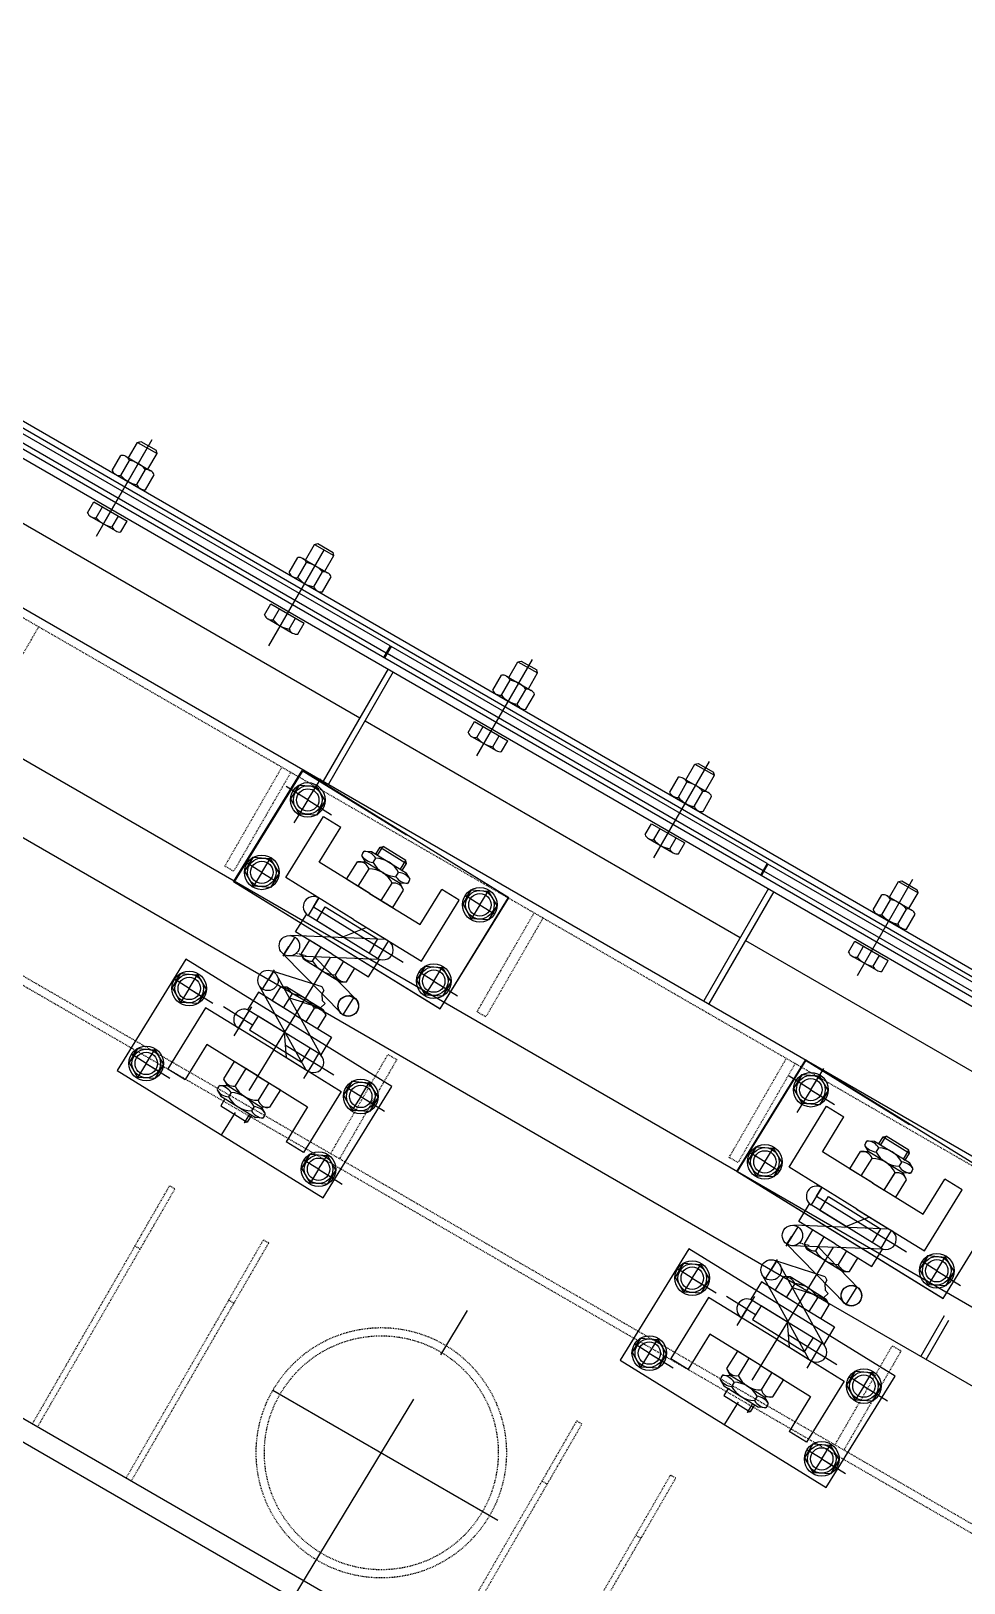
# Model space of a CAD drawing. Header units: millimetres. Extents: x 2827 to 6143, y 72 to 478.
# Drawn here: x 5815.2 to 5929.3, y 186.5 to 376.3 of the extents above; entities that cross this region are included whole.
import ezdxf

# ---------------------------------------------------------------- set-up
doc = ezdxf.new("R2010")
doc.units = ezdxf.units.MM
for name, pattern in [('ACAD_ISO02W100', [15, 12, -3]), ('CENTER', [50.8, 31.75, -6.35, 6.35, -6.35]), ('CENTER2', [28.575, 19.05, -3.175, 3.175, -3.175]), ('HIDDEN', [0.2, 0.1, -0.1])]:
    doc.linetypes.add(name, pattern=pattern)
for name, color, linetype, lineweight in [('中心线', 1, 'CENTER', 13), ('图层1', 1, 'CENTER2', 25), ('图层2', 160, 'Continuous', 25), ('尺寸线', 22, 'Continuous', 13), ('粗实线层', 7, 'Continuous', 35), ('虚线', 8, 'ACAD_ISO02W100', 13)]:
    doc.layers.add(name, color=color, linetype=linetype, lineweight=lineweight)

msp = doc.modelspace()

# ---------------------------------------------------------------- linework, layer by layer
at = {"color": 7, "linetype": 'Continuous', "lineweight": -3}
for p, q in [((6139.25, 140.77), (5731.6, 376.32)), ((6138.88, 140.12), (5731.23, 375.67)), ((5729.6, 372.86), (6137.38, 137.52)), ((5730.1, 373.73), (6137.88, 138.39)), ((6113.92, 132.73), (5721.66, 359.11)), ((5909.6, 222.54), (5709.53, 338.09)), ((5858.61, 300.25), (5812.61, 326.81)), ((5859.11, 301.12), (5813.11, 327.67)), ((5827.09, 324.11), (5828.19, 326.02)), ((5828.19, 326.02), (5828.6, 326.13)), ((5828.19, 326.02), (5830.58, 324.67)), ((5828.6, 326.13), (5830.47, 325.05)), ((5829.47, 322.74), (5830.58, 324.67)), ((5830.58, 324.67), (5830.47, 325.05)), ((5825.1, 322.59), (5826.15, 324.42)), ((5826.16, 321.97), (5827.21, 323.8)), ((5826.79, 324.29), (5829.8, 322.55)), ((5828.11, 320.85), (5829.16, 322.68)), ((5825.52, 322.1), (5828.54, 320.36)), ((5829.17, 320.23), (5830.23, 322.06)), ((5809.48, 318.82), (5855.38, 292.33)), ((5822.08, 317.41), (5822.86, 318.75)), ((5822.86, 318.75), (5826.93, 316.39)), ((5823.15, 316.8), (5823.92, 318.13)), ((5825.1, 315.67), (5825.87, 317.01)), ((5822.51, 316.92), (5825.53, 315.19)), ((5826.16, 315.06), (5826.93, 316.39)), ((5848.73, 311.62), (5849.83, 313.53)), ((5849.83, 313.53), (5850.24, 313.64)), ((5849.83, 313.53), (5852.23, 312.18)), ((5850.24, 313.64), (5852.12, 312.55)), ((6105.92, 118.87), (5769.39, 313.09)), ((5846.74, 310.09), (5847.8, 311.92)), ((5847.8, 309.48), (5848.86, 311.31)), ((5848.43, 311.8), (5851.44, 310.06)), ((5851.11, 310.25), (5852.23, 312.18)), ((5852.23, 312.18), (5852.12, 312.55)), ((5847.17, 309.61), (5850.18, 307.87)), ((5849.75, 308.36), (5850.81, 310.18)), ((5850.82, 307.74), (5851.87, 309.57)), ((5843.73, 304.92), (5844.5, 306.26)), ((5844.5, 306.26), (5848.58, 303.9)), ((5844.79, 304.3), (5845.56, 305.64)), ((5844.16, 304.43), (5847.17, 302.69)), ((5846.74, 303.18), (5847.51, 304.52)), ((5847.8, 302.57), (5848.58, 303.9)), ((5859.11, 301.12), (5858.3, 299.71)), ((5859.22, 301.05), (5858.41, 299.65)), ((5904.72, 273.63), (5858.72, 300.19)), ((5905.22, 274.5), (5859.22, 301.05)), ((5858.84, 298.33), (5850.91, 284.58)), ((5873.64, 297.25), (5874.74, 299.16)), ((5874.74, 299.16), (5875.15, 299.26)), ((5874.74, 299.16), (5877.14, 297.81)), ((5875.15, 299.26), (5877.03, 298.18)), ((5877.14, 297.81), (5877.03, 298.18)), ((5859.49, 297.95), (5851.56, 284.21)), ((5871.65, 295.72), (5872.71, 297.55)), ((5872.71, 295.11), (5873.77, 296.93)), ((5873.34, 297.42), (5876.35, 295.68)), ((5876.02, 295.87), (5877.14, 297.81)), ((5872.08, 295.23), (5875.09, 293.49)), ((5874.66, 293.98), (5875.72, 295.81)), ((5875.72, 293.37), (5876.78, 295.2)), ((5856.03, 291.95), (5901.93, 265.46)), ((5868.64, 290.54), (5869.41, 291.88)), ((5869.41, 291.88), (5873.49, 289.53)), ((5869.7, 289.93), (5870.47, 291.27)), ((5869.07, 290.06), (5872.08, 288.32)), ((5871.65, 288.8), (5872.42, 290.14)), ((5872.71, 288.19), (5873.49, 289.53)), ((5895.29, 284.75), (5896.39, 286.66)), ((5896.39, 286.66), (5896.8, 286.76)), ((5896.39, 286.66), (5898.79, 285.31)), ((5896.8, 286.76), (5898.68, 285.68)), ((5893.3, 283.22), (5894.36, 285.05)), ((5894.99, 284.92), (5898.01, 283.18)), ((5897.67, 283.38), (5898.79, 285.31)), ((5898.79, 285.31), (5898.68, 285.68)), ((5894.36, 282.61), (5895.42, 284.44)), ((5896.31, 281.48), (5897.37, 283.31)), ((5893.73, 282.74), (5896.74, 281)), ((5897.38, 280.87), (5898.43, 282.7)), ((5890.29, 278.05), (5891.06, 279.38)), ((5891.06, 279.38), (5895.14, 277.03)), ((5890.72, 277.56), (5893.73, 275.82)), ((5891.35, 277.43), (5892.13, 278.77)), ((5893.3, 276.31), (5894.08, 277.64)), ((5894.37, 275.69), (5895.14, 277.03)), ((5905.22, 274.5), (5904.41, 273.09)), ((5905.33, 274.43), (5904.52, 273.03)), ((5950.83, 247.01), (5904.83, 273.57)), ((5951.33, 247.87), (5905.33, 274.43)), ((5905.39, 271.45), (5897.46, 257.71)), ((5920.19, 270.38), (5921.3, 272.29)), ((5921.3, 272.29), (5921.71, 272.39)), ((5921.3, 272.29), (5923.69, 270.94)), ((5921.71, 272.39), (5923.58, 271.31)), ((5906.04, 271.08), (5898.11, 257.33)), ((5918.2, 268.85), (5919.26, 270.68)), ((5919.27, 268.24), (5920.32, 270.07)), ((5919.89, 270.55), (5922.91, 268.81)), ((5922.58, 269), (5923.69, 270.94)), ((5923.69, 270.94), (5923.58, 271.31)), ((5918.63, 268.37), (5921.64, 266.63)), ((5921.22, 267.11), (5922.27, 268.94)), ((5922.28, 266.5), (5923.34, 268.33)), ((5902.58, 265.09), (5948.49, 238.59)), ((5915.19, 263.68), (5915.97, 265.01)), ((5915.97, 265.01), (5920.04, 262.66)), ((5916.26, 263.06), (5917.03, 264.4)), ((5915.62, 263.19), (5918.63, 261.45)), ((5918.21, 261.94), (5918.98, 263.27)), ((5919.27, 261.32), (5920.04, 262.66)), ((5912.3, 149.97), (5770.93, 231.59)), ((5956.41, 195.54), (5909.6, 222.54)), ((5924.04, 214.23), (5926.93, 219.25)), ((5924.69, 213.86), (5927.47, 218.68))]:
    msp.add_line(p, q, dxfattribs=at)
at = {"lineweight": -3}
for p, q in [((5846.35, 272.81), (5850.95, 280.25)), ((5850.95, 280.25), (5853.07, 278.94)), ((5850.51, 274.78), (5853.07, 278.94)), ((5855.76, 275.76), (5855.6, 275.49)), ((5855.6, 275.49), (5856.04, 274.7)), ((5855.68, 275.81), (5855.68, 275.81)), ((5855.76, 275.76), (5855.93, 276.03)), ((5855.93, 276.03), (5856.83, 275.98)), ((5856.83, 275.98), (5861.08, 273.36)), ((5857.36, 275.66), (5857.88, 276.51)), ((5857.57, 275.52), (5857.36, 275.66)), ((5857.57, 275.52), (5858.24, 276.6)), ((5857.88, 276.51), (5858.24, 276.6)), ((5857.88, 276.51), (5861.11, 274.51)), ((5861.03, 274.87), (5858.24, 276.6)), ((5850.43, 274.66), (5850.51, 274.78)), ((5856.6, 270.85), (5850.43, 274.66)), ((5853.78, 272.59), (5855.11, 274.71)), ((5855.11, 274.71), (5856.04, 274.7)), ((5855.19, 271.72), (5856.52, 273.84)), ((5855.19, 271.72), (5856.52, 273.84)), ((5858.18, 273.41), (5856.04, 274.7)), ((5857.01, 274.62), (5857.34, 275.15)), ((5858.18, 273.41), (5860.31, 272.11)), ((5859.81, 272.89), (5860.14, 273.42)), ((5860.37, 273.8), (5861.03, 274.87)), ((5860.37, 273.8), (5860.58, 273.67)), ((5860.58, 273.67), (5861.11, 274.51)), ((5861.11, 274.51), (5861.03, 274.87)), ((5861.56, 272.58), (5861.08, 273.36)), ((5854.63, 267.66), (5846.35, 272.81)), ((5856.59, 270.86), (5853.77, 272.6)), ((5856.6, 270.85), (5853.78, 272.59)), ((5856.59, 270.86), (5855.17, 271.73)), ((5855.17, 271.73), (5855.18, 271.73)), ((5856.6, 270.85), (5855.19, 271.72)), ((5858.02, 269.98), (5859.34, 272.12)), ((5858.02, 269.98), (5859.35, 272.1)), ((5860.73, 271.24), (5860.31, 272.11)), ((5861.23, 272.05), (5860.31, 272.11)), ((5861.17, 272.06), (5861.17, 272.05)), ((5861.4, 272.32), (5861.23, 272.05)), ((5861.4, 272.32), (5861.56, 272.58)), ((5856.59, 270.86), (5862.76, 267.06)), ((5856.6, 270.85), (5856.6, 270.85)), ((5856.6, 270.85), (5859.42, 269.11)), ((5856.6, 270.85), (5858.02, 269.98)), ((5859.42, 269.11), (5860.73, 271.24)), ((5862.76, 267.06), (5865.41, 271.33)), ((5862.92, 262.55), (5867.53, 270.02)), ((5867.53, 270.02), (5865.41, 271.33)), ((5847.54, 266.17), (5848.86, 268.29)), ((5857.57, 262.91), (5849.06, 268.17)), ((5850.13, 267.5), (5851.17, 269.21)), ((5851.17, 269.21), (5857.56, 265.28)), ((5854.63, 267.67), (5862.92, 262.55)), ((5854.63, 267.66), (5854.63, 267.66)), ((5854.63, 267.66), (5858.89, 265.04)), ((5852.01, 263.41), (5847.54, 266.17)), ((5853.32, 265.54), (5850.13, 267.5)), ((5853.32, 265.54), (5856.18, 266.7)), ((5858.58, 265.22), (5846.93, 265.69)), ((5849.25, 265.12), (5848.19, 263.41)), ((5852.01, 263.41), (5849.25, 265.12)), ((5850.63, 264.26), (5849.58, 262.57)), ((5852.01, 263.41), (5850.63, 264.26)), ((5852.66, 264.47), (5852.65, 264.44)), ((5852.66, 264.47), (5852.66, 264.47)), ((5853.2, 265.35), (5853.2, 265.35)), ((5857.56, 265.28), (5856.53, 263.56)), ((5853.31, 256), (5846.02, 263.44)), ((5857.79, 262.76), (5846.67, 263.2)), ((5848.56, 262.75), (5848.19, 263.41)), ((5850.77, 261.38), (5848.56, 262.75)), ((5849.89, 263.07), (5854.93, 257.88)), ((5852.01, 263.41), (5856.47, 260.64)), ((5852.01, 263.41), (5853.39, 262.55)), ((5853.39, 262.55), (5852.36, 260.88)), ((5856.47, 260.64), (5857.79, 262.76)), ((5857.57, 262.91), (5857.57, 262.91)), ((5857.79, 262.76), (5857.81, 262.79)), ((5857.79, 262.76), (5857.93, 262.76)), ((5850.77, 259.41), (5844.72, 261.34)), ((5850.61, 251.13), (5845.24, 260.87)), ((5850.77, 261.39), (5852.98, 260.02)), ((5850.97, 261.72), (5850.98, 261.72)), ((5852.98, 260.02), (5853.75, 260.03)), ((5853.74, 260.03), (5853.75, 260.03)), ((5853.75, 260.03), (5854.8, 261.73)), ((5856.92, 261.84), (5856.9, 261.82)), ((5842.98, 258.76), (5841.66, 256.63)), ((5847.44, 256), (5842.98, 258.76)), ((5848.77, 249.32), (5843.13, 259.52)), ((5843.42, 259.01), (5843.41, 259.02)), ((5843.41, 259.01), (5843.42, 259.01)), ((5844.68, 257.71), (5845.73, 259.41)), ((5846.48, 259.39), (5845.73, 259.41)), ((5846.06, 256.86), (5847.1, 258.55)), ((5848.69, 258.02), (5846.48, 259.39)), ((5850.77, 259.4), (5850.77, 259.41)), ((5854.65, 258.16), (5854.07, 258.35)), ((5854.65, 258.17), (5854.63, 258.13)), ((5836.5, 256.85), (5831.91, 249.4)), ((5844.82, 251.75), (5836.5, 256.85)), ((5850.38, 251.26), (5841.86, 256.5)), ((5847.44, 256), (5844.68, 257.71)), ((5847.44, 256), (5846.06, 256.86)), ((5848.41, 257.54), (5846.79, 258.05)), ((5848.39, 257.54), (5848.48, 257.69)), ((5848.39, 257.54), (5850.61, 256.85)), ((5848.48, 257.69), (5848.49, 257.69)), ((5848.69, 258.02), (5850.9, 256.66)), ((5848.83, 255.15), (5849.86, 256.83)), ((5850.9, 256.66), (5851.24, 255.97)), ((5842.94, 255.85), (5841.88, 254.15)), ((5846.13, 253.88), (5842.94, 255.85)), ((5846.79, 254.94), (5846.8, 254.97)), ((5846.79, 254.94), (5846.79, 254.94)), ((5847.44, 256), (5851.92, 253.26)), ((5847.44, 256), (5848.83, 255.15)), ((5851.24, 255.97), (5850.19, 254.26)), ((5851.24, 255.97), (5851.24, 255.97)), ((5853.31, 256), (5853.69, 255.88)), ((5841.88, 254.15), (5848.26, 250.21)), ((5846.25, 254.07), (5846.13, 253.88)), ((5846.13, 253.88), (5846.25, 254.07)), ((5846.13, 253.88), (5846.37, 250.8)), ((5846.25, 254.07), (5846.24, 254.07)), ((5851.92, 253.26), (5850.61, 251.13)), ((5836.6, 252.24), (5834.04, 248.09)), ((5836.68, 252.37), (5836.6, 252.24)), ((5842.85, 248.56), (5836.68, 252.37)), ((5844.81, 251.76), (5853.11, 246.64)), ((5844.82, 251.75), (5844.82, 251.75)), ((5844.82, 251.75), (5849.07, 249.13)), ((5848.26, 250.21), (5849.33, 251.9)), ((5850.38, 251.26), (5850.38, 251.26)), ((5850.61, 251.13), (5850.59, 251.1)), ((5850.61, 251.13), (5850.68, 251.01)), ((5831.91, 249.4), (5834.04, 248.09)), ((5840.03, 250.3), (5838.73, 248.17)), ((5842.83, 248.57), (5840.01, 250.31)), ((5842.85, 248.56), (5840.03, 250.3)), ((5841.43, 249.43), (5840.14, 247.3)), ((5841.43, 249.43), (5840.14, 247.3)), ((5842.83, 248.57), (5841.42, 249.44)), ((5841.42, 249.44), (5841.42, 249.44)), ((5842.85, 248.56), (5841.43, 249.43)), ((5838.08, 247.11), (5837.92, 246.85)), ((5837.92, 246.85), (5838.37, 246.06)), ((5838, 247.16), (5838, 247.16)), ((5838.08, 247.11), (5838.25, 247.38)), ((5838.25, 247.38), (5839.15, 247.34)), ((5838.73, 248.17), (5839.15, 247.34)), ((5841.27, 246.01), (5839.15, 247.34)), ((5842.83, 248.57), (5849, 244.76)), ((5842.85, 248.56), (5842.85, 248.56)), ((5842.85, 248.56), (5845.67, 246.82)), ((5842.85, 248.56), (5844.26, 247.69)), ((5844.26, 247.69), (5842.94, 245.55)), ((5844.26, 247.69), (5842.97, 245.55)), ((5845.67, 246.82), (5844.35, 244.69)), ((5838.37, 246.06), (5842.62, 243.43)), ((5838.89, 245.73), (5838.37, 244.88)), ((5838.37, 244.88), (5841.6, 242.89)), ((5839.11, 245.6), (5838.89, 245.73)), ((5839.66, 246.51), (5839.33, 245.97)), ((5841.27, 246.01), (5843.39, 244.68)), ((5853.11, 246.64), (5848.5, 239.17)), ((5841.91, 243.87), (5841.24, 242.8)), ((5842.12, 243.74), (5841.6, 242.89)), ((5841.91, 243.87), (5842.12, 243.74)), ((5842.46, 244.78), (5842.14, 244.25)), ((5843.53, 243.35), (5842.62, 243.43)), ((5844.35, 244.69), (5843.39, 244.68)), ((5843.86, 243.89), (5843.39, 244.68)), ((5843.69, 243.62), (5843.53, 243.35)), ((5843.69, 243.62), (5843.86, 243.89)), ((5843.82, 243.94), (5843.82, 243.94)), ((5849, 244.76), (5846.37, 240.48)), ((5907.9, 237.38), (5912.49, 244.83)), ((5912.06, 239.36), (5914.62, 243.51)), ((5912.49, 244.83), (5914.62, 243.51)), ((5841.6, 242.89), (5841.24, 242.8)), ((5918.91, 240.23), (5919.43, 241.08)), ((5919.12, 240.1), (5919.79, 241.17)), ((5919.43, 241.08), (5919.79, 241.17)), ((5919.43, 241.08), (5922.66, 239.09)), ((5922.58, 239.45), (5919.79, 241.17)), ((5848.5, 239.17), (5846.37, 240.48)), ((5911.98, 239.24), (5912.06, 239.36)), ((5918.15, 235.43), (5911.98, 239.24)), ((5915.33, 237.17), (5916.65, 239.29)), ((5916.65, 239.29), (5917.59, 239.28)), ((5917.31, 240.33), (5917.14, 240.07)), ((5917.14, 240.07), (5917.59, 239.28)), ((5917.23, 240.38), (5917.23, 240.38)), ((5917.31, 240.33), (5917.47, 240.6)), ((5917.47, 240.6), (5918.38, 240.56)), ((5919.73, 237.98), (5917.59, 239.28)), ((5918.38, 240.56), (5922.63, 237.93)), ((5918.55, 239.2), (5918.89, 239.73)), ((5919.12, 240.1), (5918.91, 240.23)), ((5921.92, 238.37), (5922.58, 239.45)), ((5922.66, 239.09), (5922.58, 239.45)), ((5916.18, 232.24), (5907.9, 237.38)), ((5916.74, 236.3), (5918.06, 238.42)), ((5916.74, 236.3), (5918.06, 238.42)), ((5919.73, 237.98), (5921.86, 236.68)), ((5921.36, 237.47), (5921.69, 238)), ((5921.92, 238.37), (5922.13, 238.24)), ((5922.13, 238.24), (5922.66, 239.09)), ((5923.11, 237.16), (5922.63, 237.93)), ((5918.13, 235.44), (5915.32, 237.18)), ((5918.15, 235.43), (5915.33, 237.17)), ((5918.13, 235.44), (5916.72, 236.31)), ((5916.72, 236.31), (5916.72, 236.31)), ((5918.15, 235.43), (5916.74, 236.3)), ((5918.13, 235.44), (5924.3, 231.63)), ((5918.15, 235.43), (5918.15, 235.43)), ((5918.15, 235.43), (5920.97, 233.69)), ((5918.15, 235.43), (5919.56, 234.56)), ((5919.56, 234.56), (5920.88, 236.7)), ((5919.56, 234.56), (5920.89, 236.67)), ((5920.97, 233.69), (5922.28, 235.82)), ((5922.28, 235.82), (5921.86, 236.68)), ((5922.78, 236.62), (5921.86, 236.68)), ((5922.71, 236.63), (5922.72, 236.63)), ((5922.94, 236.89), (5922.78, 236.62)), ((5922.94, 236.89), (5923.11, 237.16)), ((5924.3, 231.63), (5926.95, 235.91)), ((5929.08, 234.59), (5926.95, 235.91)), ((5911.68, 232.08), (5912.72, 233.79)), ((5912.72, 233.79), (5919.11, 229.85)), ((5924.47, 227.12), (5929.08, 234.59)), ((5909.09, 230.74), (5910.4, 232.87)), ((5919.12, 227.49), (5910.61, 232.75)), ((5914.87, 230.11), (5911.68, 232.08)), ((5916.17, 232.24), (5924.47, 227.12)), ((5916.18, 232.24), (5916.18, 232.24)), ((5916.18, 232.24), (5920.44, 229.61)), ((5920.12, 229.8), (5908.48, 230.26)), ((5913.56, 227.98), (5909.09, 230.74)), ((5910.79, 229.69), (5909.74, 227.99)), ((5913.56, 227.98), (5910.79, 229.69)), ((5914.75, 229.92), (5914.75, 229.92)), ((5914.87, 230.11), (5917.73, 231.28)), ((5919.11, 229.85), (5918.07, 228.14)), ((5914.86, 220.58), (5907.57, 228.02)), ((5919.34, 227.34), (5908.22, 227.77)), ((5910.1, 227.32), (5909.74, 227.99)), ((5912.17, 228.84), (5911.13, 227.14)), ((5913.56, 227.99), (5912.17, 228.84)), ((5913.56, 227.99), (5918.02, 225.22)), ((5913.56, 227.99), (5914.94, 227.13)), ((5914.21, 229.05), (5914.19, 229.02)), ((5914.21, 229.05), (5914.21, 229.05)), ((5912.31, 223.98), (5906.27, 225.92)), ((5912.32, 225.96), (5910.1, 227.32)), ((5911.44, 227.65), (5916.47, 222.46)), ((5912.31, 225.96), (5914.53, 224.6)), ((5912.52, 226.3), (5912.52, 226.29)), ((5914.94, 227.13), (5913.91, 225.45)), ((5915.29, 224.61), (5916.35, 226.31)), ((5918.02, 225.22), (5919.34, 227.34)), ((5918.47, 226.42), (5918.45, 226.39)), ((5919.12, 227.49), (5919.12, 227.49)), ((5919.34, 227.34), (5919.36, 227.37)), ((5919.34, 227.34), (5919.48, 227.33)), ((5910.31, 213.9), (5904.68, 224.1)), ((5906.22, 222.28), (5907.27, 223.99)), ((5912.16, 215.7), (5906.78, 225.44)), ((5908.03, 223.96), (5907.27, 223.99)), ((5912.32, 223.97), (5912.31, 223.98)), ((5914.53, 224.6), (5915.29, 224.61)), ((5915.29, 224.61), (5915.29, 224.61)), ((5904.52, 223.34), (5903.21, 221.21)), ((5908.99, 220.58), (5904.52, 223.34)), ((5904.96, 223.59), (5904.96, 223.6)), ((5904.96, 223.58), (5904.96, 223.59)), ((5908.99, 220.58), (5906.22, 222.28)), ((5907.6, 221.43), (5908.65, 223.13)), ((5910.24, 222.6), (5908.03, 223.96)), ((5909.96, 222.11), (5908.34, 222.62)), ((5909.94, 222.12), (5910.03, 222.26)), ((5909.94, 222.12), (5912.15, 221.42)), ((5910.03, 222.26), (5910.03, 222.26)), ((5910.24, 222.6), (5912.45, 221.23)), ((5916.19, 222.74), (5915.62, 222.92)), ((5916.2, 222.74), (5916.17, 222.7)), ((5898.05, 221.42), (5893.46, 213.98)), ((5906.36, 216.33), (5898.05, 221.42)), ((5911.92, 215.83), (5903.41, 221.08)), ((5904.48, 220.42), (5903.43, 218.73)), ((5907.67, 218.45), (5904.48, 220.42)), ((5908.99, 220.58), (5907.6, 221.43)), ((5908.99, 220.58), (5913.46, 217.83)), ((5908.99, 220.58), (5910.37, 219.73)), ((5910.37, 219.73), (5911.41, 221.4)), ((5912.78, 220.54), (5911.74, 218.84)), ((5912.45, 221.23), (5912.78, 220.54)), ((5912.78, 220.54), (5912.78, 220.54)), ((5914.86, 220.57), (5915.24, 220.45)), ((5903.43, 218.73), (5909.81, 214.78)), ((5907.79, 218.64), (5907.67, 218.45)), ((5907.67, 218.45), (5907.79, 218.64)), ((5907.67, 218.45), (5907.91, 215.37)), ((5907.79, 218.64), (5907.79, 218.65)), ((5908.33, 219.52), (5908.35, 219.55)), ((5908.33, 219.52), (5908.33, 219.52)), ((5898.15, 216.82), (5895.58, 212.66)), ((5898.23, 216.94), (5898.15, 216.82)), ((5904.39, 213.14), (5898.23, 216.94)), ((5909.81, 214.78), (5910.87, 216.47)), ((5913.46, 217.83), (5912.16, 215.7)), ((5901.58, 214.88), (5900.27, 212.74)), ((5904.38, 213.15), (5901.56, 214.89)), ((5904.39, 213.14), (5901.58, 214.88)), ((5906.36, 216.33), (5906.36, 216.33)), ((5906.36, 216.33), (5914.65, 211.21)), ((5906.36, 216.33), (5910.62, 213.7)), ((5911.92, 215.83), (5911.92, 215.83)), ((5912.16, 215.7), (5912.14, 215.67)), ((5912.16, 215.7), (5912.22, 215.58)), ((5893.46, 213.98), (5895.58, 212.66)), ((5900.27, 212.74), (5900.7, 211.91)), ((5902.98, 214.01), (5901.68, 211.87)), ((5902.98, 214.01), (5901.68, 211.87)), ((5904.38, 213.15), (5902.97, 214.02)), ((5902.97, 214.02), (5902.97, 214.02)), ((5904.39, 213.14), (5902.98, 214.01)), ((5904.38, 213.15), (5910.55, 209.34)), ((5904.39, 213.14), (5904.39, 213.14)), ((5904.39, 213.14), (5907.21, 211.4)), ((5904.39, 213.14), (5905.81, 212.27)), ((5899.63, 211.69), (5899.47, 211.42)), ((5899.47, 211.42), (5899.91, 210.63)), ((5899.55, 211.74), (5899.55, 211.74)), ((5899.63, 211.69), (5899.8, 211.95)), ((5899.8, 211.95), (5900.7, 211.91)), ((5902.82, 210.58), (5900.7, 211.91)), ((5901.21, 211.08), (5900.88, 210.55)), ((5905.81, 212.27), (5904.49, 210.13)), ((5905.81, 212.27), (5904.51, 210.13)), ((5907.21, 211.4), (5905.9, 209.27)), ((5914.65, 211.21), (5910.04, 203.74)), ((5899.91, 210.63), (5904.17, 208.01)), ((5900.44, 210.31), (5899.91, 209.46)), ((5899.91, 209.46), (5903.15, 207.46)), ((5900.65, 210.18), (5900.44, 210.31)), ((5902.82, 210.58), (5904.94, 209.26)), ((5904.01, 209.35), (5903.68, 208.82)), ((5905.9, 209.27), (5904.94, 209.26)), ((5905.4, 208.46), (5904.94, 209.26)), ((5910.55, 209.34), (5907.92, 205.05)), ((5903.45, 208.45), (5902.79, 207.37)), ((5903.15, 207.46), (5902.79, 207.37)), ((5903.67, 208.32), (5903.15, 207.46)), ((5903.45, 208.45), (5903.67, 208.32)), ((5905.07, 207.93), (5904.17, 208.01)), ((5905.24, 208.2), (5905.07, 207.93)), ((5905.24, 208.2), (5905.4, 208.46)), ((5905.37, 208.52), (5905.37, 208.51)), ((5910.04, 203.74), (5907.92, 205.05))]:
    msp.add_line(p, q, dxfattribs=at)
for points in [[(5872.37, 271.07), (5873.56, 270.34), (5865.16, 256.72), (5839.95, 272.28), (5848.35, 285.89), (5861.1, 278.02)], [(5850.77, 259.4), (5850.98, 258.97), (5850.75, 258.54), (5850.8, 257.75), (5851.16, 257.37), (5850.6, 256.84)], [(5933.92, 235.64), (5935.11, 234.91), (5926.71, 221.29), (5901.5, 236.85), (5909.9, 250.47), (5922.65, 242.6)], [(5912.32, 223.97), (5912.53, 223.55), (5912.29, 223.12), (5912.34, 222.32), (5912.71, 221.94), (5912.15, 221.42)]]:
    msp.add_lwpolyline(points, dxfattribs=at)
for points in [[(5840.02, 272.27), (5865.23, 256.72), (5873.63, 270.33), (5848.42, 285.89)], [(5825.7, 249.19), (5850.92, 233.63), (5859.32, 247.25), (5834.11, 262.81)], [(5901.56, 236.85), (5926.78, 221.29), (5935.18, 234.91), (5909.97, 250.47)], [(5887.25, 213.77), (5912.46, 198.21), (5920.87, 211.83), (5895.65, 227.38)]]:
    msp.add_lwpolyline(points, close=True, dxfattribs=at)
for centre, radius in [((5849.02, 282.28), 2.12), ((5849.02, 282.28), 1.37), ((5843.4, 273.43), 2.12), ((5843.4, 273.43), 1.37), ((5870.08, 269.46), 2.12), ((5870.08, 269.46), 1.37), ((5846.77, 264.45), 1.25), ((5864.44, 260.13), 2.12), ((5834.52, 259.23), 2.12), ((5834.52, 259.23), 1.37), ((5844.16, 260.22), 1.25), ((5864.44, 260.13), 1.37), ((5853.97, 257.06), 1.25), ((5853.99, 257.1), 1.25), ((5829.26, 250.06), 2.12), ((5829.26, 250.06), 1.37), ((5910.57, 246.85), 2.12), ((5855.51, 246.03), 2.12), ((5855.51, 246.03), 1.37), ((5910.57, 246.85), 1.37), ((5850.35, 237.12), 2.12), ((5904.95, 238.01), 2.12), ((5904.95, 238.01), 1.37), ((5850.35, 237.12), 1.37), ((5908.32, 229.02), 1.25), ((5896.06, 223.8), 2.12), ((5905.71, 224.8), 1.25), ((5925.98, 224.71), 2.12), ((5925.98, 224.71), 1.37), ((5896.06, 223.8), 1.37), ((5915.52, 221.64), 1.25), ((5915.54, 221.67), 1.25), ((5890.81, 214.63), 2.12), ((5890.81, 214.63), 1.37), ((5917.06, 210.6), 2.12), ((5917.06, 210.6), 1.37), ((5911.9, 201.69), 2.12), ((5911.9, 201.69), 1.37)]:
    msp.add_circle(centre, radius, dxfattribs=at)
at = {"color": 7, "linetype": 'Continuous', "lineweight": -3}
for centre, radius, start, end in [((5826.31, 323.54), 0.884, 57.1299, 100.0633), ((5826.38, 323.5), 0.884, 19.9367, 62.8701), ((5826.65, 320.52), 3.33, 60.4883, 80.2898), ((5826.6, 320.55), 3.33, 39.7102, 59.5117), ((5829.32, 321.81), 0.884, 57.1299, 100.0633), ((5825.93, 322.89), 0.884, 199.9367, 242.8701), ((5826, 322.84), 0.884, 237.1299, 280.0633), ((5828.72, 324.1), 3.33, 219.7102, 239.5117), ((5828.67, 324.13), 3.33, 240.4883, 260.2898), ((5828.94, 321.15), 0.884, 199.9367, 242.8701), ((5829.4, 321.76), 0.884, 19.9367, 62.8701), ((5829.02, 321.1), 0.884, 237.1299, 280.0633), ((5822.92, 317.71), 0.884, 199.9367, 242.8701), ((5822.99, 317.67), 0.884, 237.1299, 280.0633), ((5825.71, 318.92), 3.33, 219.7102, 239.5117), ((5825.66, 318.95), 3.33, 240.4883, 260.2898), ((5825.93, 315.97), 0.884, 199.9367, 242.8701), ((5826.01, 315.93), 0.884, 237.1299, 280.0633), ((5847.95, 311.05), 0.884, 57.1299, 100.0633), ((5848.03, 311.01), 0.884, 19.9367, 62.8701), ((5848.3, 308.03), 3.33, 60.4883, 80.2898), ((5847.57, 310.4), 0.884, 199.9367, 242.8701), ((5847.65, 310.35), 0.884, 237.1299, 280.0633), ((5850.36, 311.61), 3.33, 219.7102, 239.5117), ((5848.25, 308.06), 3.33, 39.7102, 59.5117), ((5850.96, 309.31), 0.884, 57.1299, 100.0633), ((5851.04, 309.27), 0.884, 19.9367, 62.8701), ((5850.31, 311.64), 3.33, 240.4883, 260.2898), ((5850.58, 308.66), 0.884, 199.9367, 242.8701), ((5850.66, 308.61), 0.884, 237.1299, 280.0633), ((5844.56, 305.22), 0.884, 199.9367, 242.8701), ((5844.64, 305.18), 0.884, 237.1299, 280.0633), ((5847.35, 306.43), 3.33, 219.7102, 239.5117), ((5847.3, 306.46), 3.33, 240.4883, 260.2898), ((5847.57, 303.48), 0.884, 199.9367, 242.8701), ((5847.65, 303.44), 0.884, 237.1299, 280.0633), ((5872.86, 296.68), 0.884, 57.1299, 100.0633), ((5872.94, 296.63), 0.884, 19.9367, 62.8701), ((5873.21, 293.65), 3.33, 60.4883, 80.2898), ((5873.16, 293.68), 3.33, 39.7102, 59.5117), ((5872.48, 296.02), 0.884, 199.9367, 242.8701), ((5872.56, 295.98), 0.884, 237.1299, 280.0633), ((5875.27, 297.23), 3.33, 219.7102, 239.5117), ((5875.22, 297.26), 3.33, 240.4883, 260.2898), ((5875.87, 294.94), 0.884, 57.1299, 100.0633), ((5875.95, 294.89), 0.884, 19.9367, 62.8701), ((5875.49, 294.28), 0.884, 199.9367, 242.8701), ((5875.57, 294.24), 0.884, 237.1299, 280.0633), ((5869.47, 290.84), 0.884, 199.9367, 242.8701), ((5869.55, 290.8), 0.884, 237.1299, 280.0633), ((5872.26, 292.06), 3.33, 219.7102, 239.5117), ((5872.21, 292.08), 3.33, 240.4883, 260.2898), ((5872.48, 289.11), 0.884, 199.9367, 242.8701), ((5872.56, 289.06), 0.884, 237.1299, 280.0633), ((5894.51, 284.18), 0.884, 57.1299, 100.0633), ((5894.59, 284.14), 0.884, 19.9367, 62.8701), ((5894.13, 283.52), 0.884, 199.9367, 242.8701), ((5894.86, 281.16), 3.33, 60.4883, 80.2898), ((5894.81, 281.19), 3.33, 39.7102, 59.5117), ((5897.53, 282.44), 0.884, 57.1299, 100.0633), ((5897.6, 282.4), 0.884, 19.9367, 62.8701), ((5894.21, 283.48), 0.884, 237.1299, 280.0633), ((5896.93, 284.74), 3.33, 219.7102, 239.5117), ((5896.88, 284.76), 3.33, 240.4883, 260.2898), ((5897.15, 281.79), 0.884, 199.9367, 242.8701), ((5897.22, 281.74), 0.884, 237.1299, 280.0633), ((5891.12, 278.35), 0.884, 199.9367, 242.8701), ((5891.2, 278.3), 0.884, 237.1299, 280.0633), ((5893.91, 279.56), 3.33, 219.7102, 239.5117), ((5893.87, 279.59), 3.33, 240.4883, 260.2898), ((5894.14, 276.61), 0.884, 199.9367, 242.8701), ((5894.21, 276.56), 0.884, 237.1299, 280.0633), ((5919.41, 269.81), 0.884, 57.1299, 100.0633), ((5919.49, 269.77), 0.884, 19.9367, 62.8701), ((5919.76, 266.79), 3.33, 60.4883, 80.2898), ((5919.71, 266.81), 3.33, 39.7102, 59.5117), ((5919.04, 269.15), 0.884, 199.9367, 242.8701), ((5919.11, 269.11), 0.884, 237.1299, 280.0633), ((5921.83, 270.36), 3.33, 219.7102, 239.5117), ((5922.43, 268.07), 0.884, 57.1299, 100.0633), ((5922.5, 268.03), 0.884, 19.9367, 62.8701), ((5921.78, 270.39), 3.33, 240.4883, 260.2898), ((5922.05, 267.41), 0.884, 199.9367, 242.8701), ((5922.12, 267.37), 0.884, 237.1299, 280.0633), ((5916.02, 263.98), 0.884, 199.9367, 242.8701), ((5916.1, 263.93), 0.884, 237.1299, 280.0633), ((5918.82, 265.19), 3.33, 219.7102, 239.5117), ((5918.77, 265.22), 3.33, 240.4883, 260.2898), ((5919.04, 262.24), 0.884, 199.9367, 242.8701), ((5919.11, 262.19), 0.884, 237.1299, 280.0633)]:
    msp.add_arc(centre, radius, start, end, dxfattribs=at)
at = {"lineweight": -3}
for centre, radius, start, end in [((5857.33, 276.73), 2.13, 215.4644, 261.1819), ((5855.8, 274.24), 1.79, 30.723, 85.9233), ((5855.3, 273.45), 1.28, 17.9731, 98.6716), ((5856.61, 270.83), 3.01, 24.8258, 91.801), ((5860, 276.33), 3.44, 209.7147, 266.9316), ((5857.22, 271.83), 3.33, 28.6741, 87.9722), ((5859.9, 271.39), 2.05, 35.4999, 83.1427), ((5859.59, 270.94), 1.18, 14.7773, 101.888), ((5861.4, 273.96), 1.91, 213.7393, 264.9034), ((5849.72, 269.23), 1.25, 58.3231, 238.1343), ((5849.72, 269.23), 1.25, 327.9174, 329.1718), ((5858.23, 263.97), 1.25, 237.9144, 58.3231), ((5849.58, 264.13), 1.57, 207.3898, 269.9075), ((5852.62, 264.43), 3.56, 211.4673, 265.8299), ((5853.63, 261.4), 1.37, 202.5306, 274.8636), ((5845.7, 257.85), 1.57, 26.7388, 89.2565), ((5846.8, 255), 3.56, 30.8163, 85.179), ((5841.21, 255.44), 1.25, 58.512, 238.3231), ((5849.96, 255.46), 1.37, 21.7827, 94.1157), ((5841.21, 255.44), 1.25, 327.4744, 328.7288), ((5849.73, 250.19), 1.25, 238.3231, 58.7319), ((5839.46, 247.76), 1.79, 210.723, 265.9233), ((5837.92, 245.27), 2.13, 35.4644, 81.1819), ((5839.94, 248.56), 1.28, 197.9747, 278.6732), ((5842.87, 248.56), 3.01, 204.8453, 271.8205), ((5842.25, 247.57), 3.33, 208.6741, 267.9722), ((5839.47, 243.07), 3.44, 29.7147, 86.9316), ((5844.11, 245.85), 1.18, 194.7583, 281.869), ((5843.84, 245.38), 2.05, 213.5036, 261.1463), ((5842.23, 242.88), 1.91, 31.7429, 82.907), ((5916.85, 238.02), 1.28, 17.9731, 98.6716), ((5918.88, 241.31), 2.13, 215.4644, 261.1819), ((5917.35, 238.81), 1.79, 30.723, 85.9233), ((5921.54, 240.91), 3.44, 209.7147, 266.9316), ((5918.77, 236.4), 3.33, 28.6741, 87.9722), ((5918.16, 235.41), 3.01, 24.8258, 91.801), ((5922.95, 238.53), 1.91, 213.7393, 264.9034), ((5921.44, 235.97), 2.05, 35.4999, 83.1427), ((5921.14, 235.51), 1.18, 14.7773, 101.888), ((5911.27, 233.81), 1.25, 58.3231, 238.1343), ((5911.27, 233.81), 1.25, 327.9174, 329.1718), ((5911.13, 228.71), 1.57, 207.3898, 269.9075), ((5919.78, 228.55), 1.25, 237.9144, 58.3231), ((5914.17, 229), 3.56, 211.4673, 265.8299), ((5907.25, 222.42), 1.57, 26.7388, 89.2565), ((5915.18, 225.98), 1.37, 202.5306, 274.8636), ((5908.35, 219.58), 3.56, 30.8163, 85.179), ((5902.76, 220.01), 1.25, 58.512, 238.3231), ((5911.51, 220.03), 1.37, 21.7827, 94.1157), ((5902.76, 220.01), 1.25, 327.4744, 328.7288), ((5911.28, 214.77), 1.25, 238.3231, 58.7319), ((5901.49, 213.14), 1.28, 197.9747, 278.6732), ((5901.01, 212.34), 1.79, 210.723, 265.9233), ((5899.47, 209.85), 2.13, 35.4644, 81.1819), ((5901.02, 207.65), 3.44, 29.7147, 86.9316), ((5904.42, 213.14), 3.01, 204.8453, 271.8205), ((5903.8, 212.15), 3.33, 208.6741, 267.9722), ((5905.39, 209.95), 2.05, 213.5036, 261.1463), ((5903.77, 207.45), 1.91, 31.7429, 82.907), ((5905.66, 210.43), 1.18, 194.7583, 281.869)]:
    msp.add_arc(centre, radius, start, end, dxfattribs=at)
at = {"layer": '中心线', "lineweight": -3}
for p, q in [((5823.16, 314.56), (5829.97, 326.36)), ((5823.91, 315.86), (5829.25, 325.11)), ((5844.25, 301.12), (5851.07, 312.92)), ((5869.71, 287.69), (5876.52, 299.48)), ((5891.36, 275.19), (5898.17, 286.98)), ((5916.26, 260.81), (5923.07, 272.61)), ((5845.53, 181.85), (5870.1, 222.36)), ((5844.76, 210.09), (5874.91, 192.69))]:
    msp.add_line(p, q, dxfattribs=at)
at = {"layer": '图层1', "lineweight": -3}
for p, q in [((5849.02, 282.28), (5850.62, 284.88)), ((5847.22, 283.4), (5846.37, 283.92)), ((5849.02, 282.28), (5847.22, 283.4)), ((5849.02, 282.28), (5850.14, 284.09)), ((5849.02, 282.28), (5847.91, 280.47)), ((5849.02, 282.28), (5850.83, 281.15)), ((5849.02, 282.28), (5851.92, 280.47)), ((5847.91, 280.47), (5847.3, 279.49)), ((5861.03, 278.11), (5861.02, 278.08)), ((5861.1, 278.02), (5861.1, 278.06)), ((5843.4, 273.43), (5844.51, 275.24)), ((5843.4, 273.43), (5841.6, 274.55)), ((5843.4, 273.43), (5842.29, 271.62)), ((5843.4, 273.43), (5845.2, 272.31)), ((5858.16, 273.42), (5858.16, 273.42)), ((5858.93, 274.68), (5858.93, 274.68)), ((5861.09, 272.06), (5861.09, 272.07)), ((5850.38, 270.31), (5849.06, 268.17)), ((5849.72, 269.23), (5850.38, 270.3)), ((5856.59, 270.86), (5856.59, 270.86)), ((5870.08, 269.46), (5868.27, 270.58)), ((5870.08, 269.46), (5871.19, 271.27)), ((5849.72, 269.23), (5860.71, 262.45)), ((5870.08, 269.46), (5868.96, 267.65)), ((5870.08, 269.46), (5871.88, 268.34)), ((5848.4, 267.1), (5848.38, 267.07)), ((5847.42, 265.51), (5845.96, 263.16)), ((5846.1, 263.37), (5846.71, 264.37)), ((5852.66, 264.47), (5852.65, 264.44)), ((5858.24, 263.98), (5857.58, 262.91)), ((5858.23, 263.97), (5858.89, 265.03)), ((5851.76, 263), (5837, 238.95)), ((5864.44, 260.13), (5865.55, 261.94)), ((5834.52, 259.23), (5832.71, 260.35)), ((5834.52, 259.23), (5835.63, 261.04)), ((5843.41, 259.02), (5844.96, 261.52)), ((5844.82, 261.31), (5844.21, 260.31)), ((5856.92, 261.84), (5856.9, 261.82)), ((5864.44, 260.13), (5862.63, 261.25)), ((5864.44, 260.13), (5863.32, 258.32)), ((5864.44, 260.13), (5866.24, 259.01)), ((5864.44, 260.13), (5867.34, 258.33)), ((5834.52, 259.23), (5833.4, 257.42)), ((5834.52, 259.23), (5836.32, 258.1)), ((5834.52, 259.23), (5837.42, 257.42)), ((5854.65, 258.17), (5853.31, 256)), ((5854.63, 258.13), (5854.65, 258.17)), ((5861.06, 259.25), (5861.06, 259.29)), ((5841.21, 255.44), (5838.72, 256.97)), ((5840.54, 254.37), (5841.86, 256.51)), ((5841.21, 255.44), (5842.16, 256.97)), ((5841.21, 255.44), (5839.97, 253.43)), ((5841.21, 255.44), (5840.55, 254.37)), ((5841.21, 255.44), (5842.27, 254.78)), ((5853.31, 256), (5853.33, 256.03)), ((5845.46, 252.81), (5845.5, 252.79)), ((5829.26, 250.06), (5827.46, 251.18)), ((5829.26, 250.06), (5830.38, 251.87)), ((5846.25, 252.33), (5852.2, 248.66)), ((5849.72, 250.18), (5850.39, 251.26)), ((5829.26, 250.06), (5828.15, 248.25)), ((5829.26, 250.06), (5831.07, 248.93)), ((5829.26, 250.06), (5832.16, 248.25)), ((5849.73, 250.19), (5848.52, 248.22)), ((5849.73, 250.19), (5849.08, 249.12)), ((5910.57, 246.85), (5912.17, 249.45)), ((5910.57, 246.85), (5911.68, 248.66)), ((5855.51, 246.03), (5853.7, 247.15)), ((5855.51, 246.03), (5856.62, 247.84)), ((5908.76, 247.97), (5907.92, 248.5)), ((5910.57, 246.85), (5908.76, 247.97)), ((5910.57, 246.85), (5909.45, 245.04)), ((5910.57, 246.85), (5912.37, 245.73)), ((5910.57, 246.85), (5913.47, 245.05)), ((5855.51, 246.03), (5854.39, 244.22)), ((5855.51, 246.03), (5857.31, 244.91)), ((5855.51, 246.03), (5858.41, 244.22)), ((5909.45, 245.04), (5908.85, 244.06)), ((5922.58, 242.68), (5922.56, 242.65)), ((5922.65, 242.6), (5922.65, 242.64)), ((5904.95, 238.01), (5906.06, 239.81)), ((5920.48, 239.26), (5920.48, 239.26)), ((5850.35, 237.12), (5848.55, 238.24)), ((5850.35, 237.12), (5851.46, 238.93)), ((5904.95, 238.01), (5903.14, 239.13)), ((5904.95, 238.01), (5903.83, 236.2)), ((5904.95, 238.01), (5906.75, 236.88)), ((5919.7, 238), (5919.7, 237.99)), ((5850.35, 237.12), (5849.24, 235.31)), ((5850.35, 237.12), (5852.16, 236)), ((5850.35, 237.12), (5853.25, 235.31)), ((5918.13, 235.44), (5918.13, 235.44)), ((5922.64, 236.63), (5922.64, 236.64)), ((5911.92, 234.88), (5910.61, 232.75)), ((5911.27, 233.81), (5911.93, 234.88)), ((5911.27, 233.81), (5922.26, 227.03)), ((5909.95, 231.68), (5909.93, 231.65)), ((5908.97, 230.09), (5907.51, 227.73)), ((5907.64, 227.95), (5908.26, 228.94)), ((5914.21, 229.05), (5914.19, 229.02)), ((5919.78, 228.55), (5919.12, 227.48)), ((5919.78, 228.55), (5920.44, 229.61)), ((5913.31, 227.58), (5898.55, 203.52)), ((5904.96, 223.59), (5906.5, 226.1)), ((5906.37, 225.88), (5905.76, 224.89)), ((5918.47, 226.42), (5918.45, 226.39)), ((5925.98, 224.71), (5927.1, 226.52)), ((5896.06, 223.8), (5894.26, 224.92)), ((5896.06, 223.8), (5897.18, 225.61)), ((5925.98, 224.71), (5924.18, 225.83)), ((5925.98, 224.71), (5924.87, 222.9)), ((5925.98, 224.71), (5927.79, 223.58)), ((5925.98, 224.71), (5928.89, 222.9)), ((5896.06, 223.8), (5894.95, 221.99)), ((5896.06, 223.8), (5897.87, 222.68)), ((5896.06, 223.8), (5898.97, 222)), ((5916.2, 222.74), (5914.86, 220.57)), ((5916.17, 222.7), (5916.2, 222.74)), ((5922.61, 223.83), (5922.61, 223.87)), ((5902.76, 220.01), (5900.27, 221.55)), ((5902.09, 218.95), (5903.41, 221.08)), ((5902.76, 220.01), (5903.71, 221.54)), ((5914.86, 220.57), (5914.88, 220.61)), ((5902.76, 220.01), (5901.51, 218)), ((5902.76, 220.01), (5902.1, 218.94)), ((5902.76, 220.01), (5903.82, 219.36)), ((5890.81, 214.63), (5891.92, 216.44)), ((5907.01, 217.39), (5907.04, 217.37)), ((5907.79, 216.9), (5913.74, 213.23)), ((5890.81, 214.63), (5889, 215.75)), ((5890.81, 214.63), (5889.69, 212.82)), ((5890.81, 214.63), (5892.61, 213.51)), ((5890.81, 214.63), (5893.71, 212.83)), ((5911.28, 214.77), (5910.07, 212.79)), ((5911.28, 214.77), (5910.62, 213.7)), ((5911.27, 214.76), (5911.93, 215.83)), ((5917.06, 210.6), (5915.25, 211.73)), ((5917.06, 210.6), (5918.17, 212.41)), ((5917.06, 210.6), (5915.94, 208.79)), ((5917.06, 210.6), (5918.86, 209.48)), ((5917.06, 210.6), (5919.96, 208.8)), ((5911.9, 201.69), (5913.01, 203.5)), ((5911.9, 201.69), (5910.09, 202.82)), ((5911.9, 201.69), (5910.78, 199.88)), ((5911.9, 201.69), (5913.7, 200.57)), ((5911.9, 201.69), (5914.8, 199.89))]:
    msp.add_line(p, q, dxfattribs=at)
at = {"layer": '图层2', "lineweight": -3}
for p, q in [((5847.96, 284.11), (5846.92, 282.41)), ((5847.22, 283.4), (5847.43, 283.27)), ((5847.43, 283.27), (5847.96, 284.11)), ((5847.96, 284.11), (5850.06, 283.95)), ((5850.06, 283.95), (5851.14, 282.13)), ((5846.92, 282.41), (5847.97, 280.56)), ((5851.14, 282.13), (5850.08, 280.44)), ((5850.61, 281.29), (5851.14, 282.13)), ((5850.83, 281.15), (5850.61, 281.29)), ((5850.08, 280.44), (5847.97, 280.56)), ((5842.34, 275.27), (5841.3, 273.56)), ((5841.81, 274.42), (5842.34, 275.27)), ((5842.34, 275.27), (5844.44, 275.11)), ((5841.3, 273.56), (5842.35, 271.72)), ((5841.6, 274.55), (5841.81, 274.42)), ((5844.44, 275.11), (5845.52, 273.28)), ((5844.46, 271.59), (5842.35, 271.72)), ((5845.52, 273.29), (5844.46, 271.59)), ((5844.99, 272.44), (5845.52, 273.29)), ((5845.2, 272.31), (5844.99, 272.44)), ((5869.01, 271.3), (5867.98, 269.59)), ((5867.98, 269.59), (5869.02, 267.75)), ((5868.27, 270.58), (5868.49, 270.45)), ((5868.49, 270.45), (5869.01, 271.3)), ((5869.01, 271.3), (5871.11, 271.14)), ((5871.11, 271.14), (5872.2, 269.31)), ((5871.14, 267.62), (5869.02, 267.75)), ((5872.2, 269.32), (5871.14, 267.62)), ((5871.67, 268.47), (5872.2, 269.32)), ((5871.88, 268.34), (5871.67, 268.47)), ((5863.37, 261.97), (5862.34, 260.26)), ((5862.85, 261.12), (5863.37, 261.97)), ((5863.37, 261.97), (5865.47, 261.81)), ((5833.45, 261.07), (5832.42, 259.36)), ((5832.71, 260.35), (5832.93, 260.22)), ((5832.93, 260.22), (5833.45, 261.07)), ((5833.45, 261.07), (5835.55, 260.9)), ((5835.55, 260.9), (5836.64, 259.08)), ((5862.34, 260.26), (5863.38, 258.42)), ((5862.63, 261.25), (5862.85, 261.12)), ((5865.47, 261.81), (5866.56, 259.98)), ((5832.42, 259.36), (5833.46, 257.51)), ((5836.64, 259.08), (5835.58, 257.39)), ((5836.11, 258.24), (5836.64, 259.08)), ((5836.32, 258.1), (5836.11, 258.24)), ((5865.5, 258.29), (5863.38, 258.42)), ((5866.56, 259.99), (5865.5, 258.29)), ((5866.03, 259.14), (5866.56, 259.99)), ((5866.24, 259.01), (5866.03, 259.14)), ((5835.58, 257.39), (5833.46, 257.51)), ((5828.2, 251.89), (5827.16, 250.19)), ((5827.46, 251.18), (5827.67, 251.05)), ((5827.67, 251.05), (5828.2, 251.89)), ((5828.2, 251.89), (5830.3, 251.73)), ((5830.3, 251.73), (5831.38, 249.91)), ((5827.16, 250.19), (5828.21, 248.34)), ((5831.38, 249.91), (5830.32, 248.22)), ((5830.85, 249.07), (5831.38, 249.91)), ((5831.07, 248.93), (5830.85, 249.07)), ((5909.5, 248.69), (5908.47, 246.98)), ((5908.98, 247.84), (5909.5, 248.69)), ((5909.5, 248.69), (5911.6, 248.53)), ((5830.32, 248.22), (5828.21, 248.34)), ((5854.45, 247.87), (5853.41, 246.16)), ((5853.7, 247.15), (5853.92, 247.02)), ((5853.92, 247.02), (5854.45, 247.87)), ((5854.45, 247.87), (5856.54, 247.7)), ((5856.54, 247.7), (5857.63, 245.88)), ((5908.47, 246.98), (5909.51, 245.14)), ((5908.76, 247.97), (5908.98, 247.84)), ((5911.6, 248.53), (5912.69, 246.7)), ((5853.41, 246.16), (5854.45, 244.31)), ((5857.63, 245.89), (5856.57, 244.19)), ((5857.1, 245.04), (5857.63, 245.89)), ((5857.31, 244.91), (5857.1, 245.04)), ((5911.63, 245.01), (5909.51, 245.14)), ((5912.69, 246.71), (5911.63, 245.01)), ((5912.16, 245.86), (5912.69, 246.71)), ((5912.37, 245.73), (5912.16, 245.86)), ((5856.57, 244.19), (5854.45, 244.31)), ((5903.88, 239.84), (5902.85, 238.14)), ((5903.36, 239), (5903.88, 239.84)), ((5903.88, 239.84), (5905.98, 239.68)), ((5905.98, 239.68), (5907.07, 237.86)), ((5849.29, 238.96), (5848.25, 237.25)), ((5848.55, 238.24), (5848.76, 238.11)), ((5848.76, 238.11), (5849.29, 238.96)), ((5849.29, 238.96), (5851.39, 238.8)), ((5851.39, 238.8), (5852.47, 236.97)), ((5902.85, 238.14), (5903.89, 236.29)), ((5903.14, 239.13), (5903.36, 239)), ((5907.07, 237.86), (5906.01, 236.17)), ((5906.54, 237.02), (5907.07, 237.86)), ((5848.25, 237.25), (5849.3, 235.41)), ((5851.41, 235.28), (5849.3, 235.41)), ((5852.47, 236.98), (5851.41, 235.28)), ((5851.94, 236.13), (5852.47, 236.98)), ((5852.16, 236), (5851.94, 236.13)), ((5906.01, 236.17), (5903.89, 236.29)), ((5906.75, 236.88), (5906.54, 237.02)), ((5924.92, 226.55), (5923.88, 224.84)), ((5924.39, 225.7), (5924.92, 226.55)), ((5924.92, 226.55), (5927.02, 226.38)), ((5927.02, 226.38), (5928.1, 224.56)), ((5895, 225.64), (5893.96, 223.93)), ((5894.26, 224.92), (5894.47, 224.79)), ((5894.47, 224.79), (5895, 225.64)), ((5895, 225.64), (5897.1, 225.48)), ((5897.1, 225.48), (5898.18, 223.65)), ((5923.88, 224.84), (5924.93, 222.99)), ((5924.18, 225.83), (5924.39, 225.7)), ((5928.11, 224.56), (5927.05, 222.87)), ((5927.58, 223.72), (5928.11, 224.56)), ((5893.96, 223.93), (5895.01, 222.09)), ((5897.13, 221.96), (5895.01, 222.09)), ((5898.19, 223.66), (5897.13, 221.96)), ((5897.66, 222.81), (5898.19, 223.66)), ((5897.87, 222.68), (5897.66, 222.81)), ((5927.05, 222.87), (5924.93, 222.99)), ((5927.79, 223.58), (5927.58, 223.72)), ((5889.74, 216.47), (5888.71, 214.76)), ((5889.22, 215.62), (5889.74, 216.47)), ((5889.74, 216.47), (5891.84, 216.31)), ((5888.71, 214.76), (5889.75, 212.92)), ((5889, 215.75), (5889.22, 215.62)), ((5891.84, 216.31), (5892.93, 214.48)), ((5892.93, 214.49), (5891.87, 212.79)), ((5892.4, 213.64), (5892.93, 214.49)), ((5891.87, 212.79), (5889.75, 212.92)), ((5892.61, 213.51), (5892.4, 213.64)), ((5915.99, 212.44), (5914.95, 210.73)), ((5914.95, 210.73), (5916, 208.89)), ((5915.25, 211.73), (5915.46, 211.59)), ((5915.46, 211.59), (5915.99, 212.44)), ((5915.99, 212.44), (5918.09, 212.28)), ((5918.09, 212.28), (5919.18, 210.46)), ((5918.12, 208.77), (5916, 208.89)), ((5919.18, 210.46), (5918.12, 208.77)), ((5918.65, 209.61), (5919.18, 210.46)), ((5918.86, 209.48), (5918.65, 209.61)), ((5910.83, 203.53), (5909.8, 201.82)), ((5910.31, 202.68), (5910.83, 203.53)), ((5910.83, 203.53), (5912.93, 203.37)), ((5912.93, 203.37), (5914.02, 201.55)), ((5909.8, 201.82), (5910.84, 199.98)), ((5910.09, 202.82), (5910.31, 202.68)), ((5914.02, 201.55), (5912.96, 199.86)), ((5913.49, 200.7), (5914.02, 201.55)), ((5912.96, 199.86), (5910.84, 199.98)), ((5913.7, 200.57), (5913.49, 200.7))]:
    msp.add_line(p, q, dxfattribs=at)
for centre, radius in [((5849.02, 282.28), 1.75), ((5849.02, 282.28), 1.37), ((5843.4, 273.43), 1.75), ((5843.4, 273.43), 1.37), ((5870.08, 269.46), 1.75), ((5870.08, 269.46), 1.37), ((5834.52, 259.23), 1.75), ((5834.52, 259.23), 1.37), ((5864.44, 260.13), 1.75), ((5864.44, 260.13), 1.37), ((5829.26, 250.06), 1.75), ((5829.26, 250.06), 1.37), ((5855.51, 246.03), 1.75), ((5855.51, 246.03), 1.37), ((5910.57, 246.85), 1.75), ((5910.57, 246.85), 1.37), ((5904.95, 238.01), 1.75), ((5904.95, 238.01), 1.37), ((5850.35, 237.12), 1.75), ((5850.35, 237.12), 1.37), ((5925.98, 224.71), 1.75), ((5925.98, 224.71), 1.37), ((5896.06, 223.8), 1.75), ((5896.06, 223.8), 1.37), ((5890.81, 214.63), 1.75), ((5890.81, 214.63), 1.37), ((5917.06, 210.6), 1.75), ((5917.06, 210.6), 1.37), ((5911.9, 201.69), 1.75), ((5911.9, 201.69), 1.37)]:
    msp.add_circle(centre, radius, dxfattribs=at)
at = {"layer": '尺寸线', "lineweight": -3}
for p, q in [((5823.16, 314.56), (5829.97, 326.36)), ((5823.91, 315.86), (5829.25, 325.11)), ((5844.25, 301.12), (5851.07, 312.92)), ((5869.71, 287.69), (5876.52, 299.48)), ((5891.36, 275.19), (5898.17, 286.98)), ((5916.26, 260.81), (5923.07, 272.61))]:
    msp.add_line(p, q, dxfattribs=at)
at = {"layer": '粗实线层', "color": 7, "lineweight": -3}
msp.add_line((5911.05, 147.8), (5769.68, 229.42), dxfattribs=at)
at = {"layer": '虚线', "color": 251, "linetype": 'HIDDEN', "lineweight": -3}
msp.add_line((6114.08, 131.48), (5744.72, 344.65), dxfattribs=at)
at = {"layer": '虚线', "color": 8, "linetype": 'HIDDEN', "lineweight": -3}
for p, q in [((5702.21, 325.42), (6105.88, 92.35)), ((5711.44, 318.93), (6105.38, 91.49)), ((5816.11, 303.49), (5809.11, 291.38)), ((5838.88, 274.19), (5845.87, 286.31)), ((5846.96, 285.68), (5839.96, 273.56)), ((5839.96, 273.56), (5838.88, 274.19)), ((5869.73, 256.38), (5876.73, 268.49)), ((5877.81, 267.87), (5870.81, 255.75)), ((5848.83, 263.21), (5847.62, 263.52)), ((5870.81, 255.75), (5869.73, 256.38)), ((5851.83, 239.04), (5858.83, 251.15)), ((5858.83, 251.15), (5859.91, 250.53)), ((5900.58, 238.56), (5907.58, 250.68)), ((5859.91, 250.53), (5852.91, 238.41)), ((5908.66, 250.06), (5901.67, 237.94)), ((5901.67, 237.94), (5900.58, 238.56)), ((5827.87, 227.73), (5832.12, 235.09)), ((5828.52, 227.35), (5832.77, 234.71)), ((5832.77, 234.71), (5832.12, 235.09)), ((5839.34, 221.1), (5843.59, 228.46)), ((5839.99, 220.73), (5844.24, 228.09)), ((5844.24, 228.09), (5843.59, 228.46)), ((5910.38, 227.79), (5909.16, 228.09)), ((5827.87, 227.73), (5815.31, 205.97)), ((5815.96, 205.59), (5828.52, 227.35)), ((5828.52, 227.35), (5827.87, 227.73)), ((5839.34, 221.1), (5826.78, 199.34)), ((5827.43, 198.97), (5839.99, 220.73)), ((5839.99, 220.73), (5839.34, 221.1)), ((5913.53, 203.41), (5920.53, 215.53)), ((5921.61, 214.9), (5914.62, 202.79)), ((5920.53, 215.53), (5921.61, 214.9)), ((5881.92, 206.34), (5865.1, 177.22)), ((5865.75, 176.84), (5882.57, 205.96)), ((5882.57, 205.96), (5881.92, 206.34)), ((5893.39, 199.71), (5876.58, 170.59)), ((5877.23, 170.22), (5894.04, 199.34)), ((5894.04, 199.34), (5893.39, 199.71)), ((5878.32, 198.6), (5877.67, 198.98)), ((5889.79, 191.98), (5889.14, 192.35))]:
    msp.add_line(p, q, dxfattribs=at)
for radius in [15.31, 14.31]:
    msp.add_circle((5858.02, 202.44), radius, dxfattribs=at)

doc.saveas('drawing.dxf')
